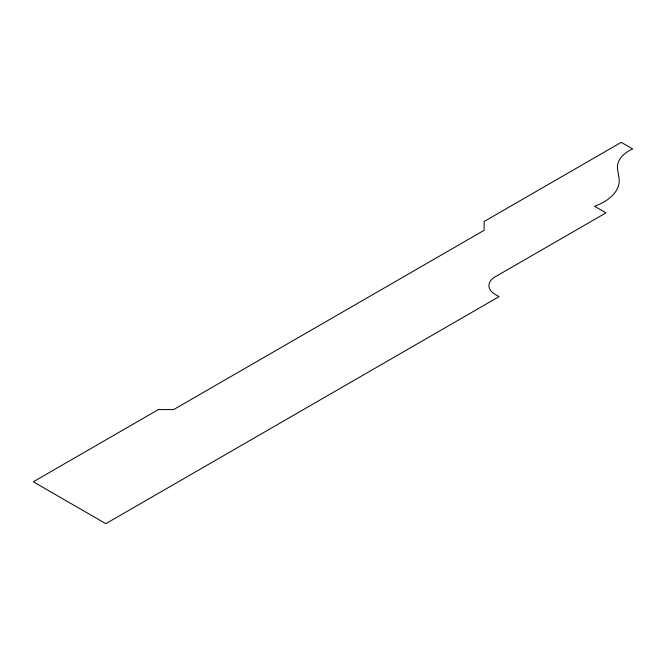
<?xml version="1.0" encoding="UTF-8"?>
<svg xmlns="http://www.w3.org/2000/svg" width="666" height="666" viewBox="0 0 666 666"><rect width="100%" height="100%" fill="white"/><g stroke="black" fill="none" stroke-linecap="round" stroke-linejoin="round"><path stroke-width="1" d="M158.366 409.582L33.3 481.784L105.836 523.667L499.075 296.628L495.254 294.43A21.595 12.471 0 0 1 495.254 276.79L605.977 212.87L594.522 206.26A52.239 30.161 0 0 0 619.005 177.78L617.598 169.214A39.794 22.977 0 0 1 632.7 148.951L621.245 142.333L484.124 221.503L484.124 230.319L173.635 409.582L158.366 409.582"/></g></svg>
